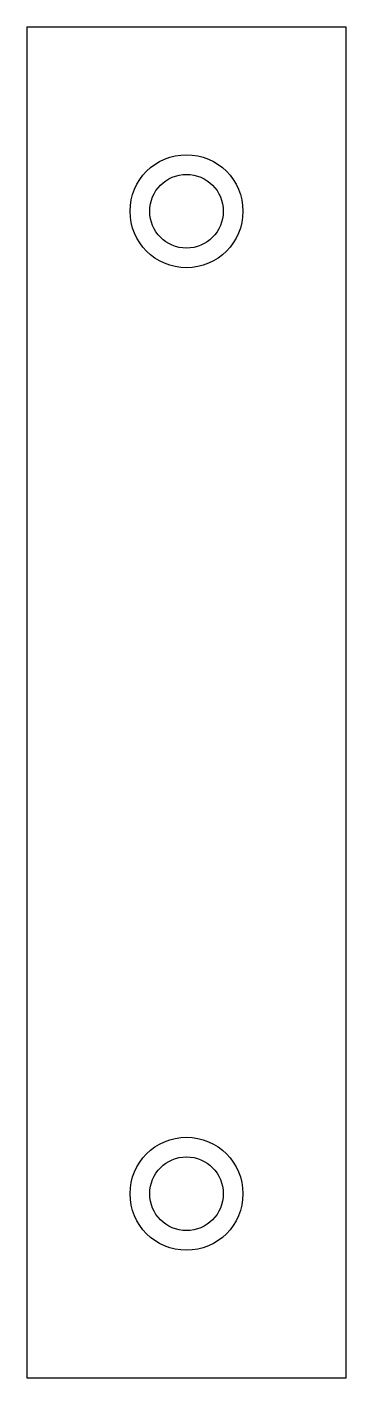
# Model space of a CAD drawing. Header units: millimetres. Extents: x -13 to 13, y -55 to 55.
import ezdxf

# ---------------------------------------------------------------- set-up
doc = ezdxf.new("R2010")
doc.units = ezdxf.units.MM

msp = doc.modelspace()

# ---------------------------------------------------------------- linework, layer by layer
at = {"color": 7, "linetype": 'Continuous', "lineweight": 25}
for p, q in [((-13, 55), (-13, -55)), ((13, 55), (-13, 55)), ((13, -55), (13, 55)), ((-13, -55), (13, -55))]:
    msp.add_line(p, q, dxfattribs=at)
for centre, radius in [((0, 40), 4.6), ((0, 40), 3), ((0, -40), 4.6), ((0, -40), 3)]:
    msp.add_circle(centre, radius, dxfattribs=at)

doc.saveas('drawing.dxf')
